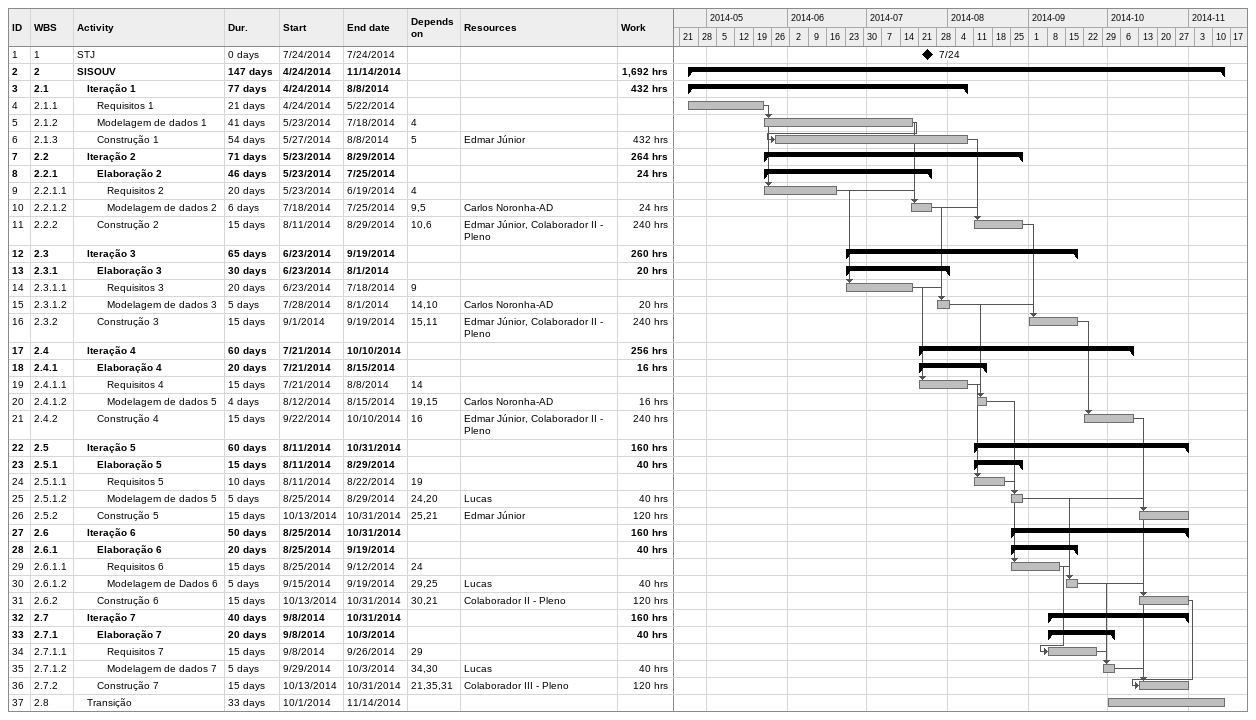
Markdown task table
| ID | WBS | Task | Duration | Start | Finish | Predecessors | Resources | Work (h) |
|---|---|---|---|---|---|---|---|---|
| 1 | 1 | STJ | 0d | 2014-07-24 | 2014-07-24 |  |  |  |
| 2 | 2 | **SISOUV** | 147d | 2014-04-24 | 2014-11-14 |  |  | 1692 |
| 3 | 2.1 | **Iteração 1** | 77d | 2014-04-24 | 2014-08-08 |  |  | 432 |
| 4 | 2.1.1 | Requisitos 1 | 21d | 2014-04-24 | 2014-05-22 |  |  |  |
| 5 | 2.1.2 | Modelagem de dados 1 | 41d | 2014-05-23 | 2014-07-18 | 4 |  |  |
| 6 | 2.1.3 | Construção 1 | 54d | 2014-05-27 | 2014-08-08 | 5 | Edmar Júnior | 432 |
| 7 | 2.2 | **Iteração 2** | 71d | 2014-05-23 | 2014-08-29 |  |  | 264 |
| 8 | 2.2.1 | **Elaboração 2** | 46d | 2014-05-23 | 2014-07-25 |  |  | 24 |
| 9 | 2.2.1.1 | Requisitos 2 | 20d | 2014-05-23 | 2014-06-19 | 4 |  |  |
| 10 | 2.2.1.2 | Modelagem de dados 2 | 6d | 2014-07-18 | 2014-07-25 | 9, 5 | Carlos Noronha-AD | 24 |
| 11 | 2.2.2 | Construção 2 | 15d | 2014-08-11 | 2014-08-29 | 10, 6 | Edmar Júnior, Colaborador II - Pleno | 240 |
| 12 | 2.3 | **Iteração 3** | 65d | 2014-06-23 | 2014-09-19 |  |  | 260 |
| 13 | 2.3.1 | **Elaboração 3** | 30d | 2014-06-23 | 2014-08-01 |  |  | 20 |
| 14 | 2.3.1.1 | Requisitos 3 | 20d | 2014-06-23 | 2014-07-18 | 9 |  |  |
| 15 | 2.3.1.2 | Modelagem de dados 3 | 5d | 2014-07-28 | 2014-08-01 | 14, 10 | Carlos Noronha-AD | 20 |
| 16 | 2.3.2 | Construção 3 | 15d | 2014-09-01 | 2014-09-19 | 15, 11 | Edmar Júnior, Colaborador II - Pleno | 240 |
| 17 | 2.4 | **Iteração 4** | 60d | 2014-07-21 | 2014-10-10 |  |  | 256 |
| 18 | 2.4.1 | **Elaboração 4** | 20d | 2014-07-21 | 2014-08-15 |  |  | 16 |
| 19 | 2.4.1.1 | Requisitos 4 | 15d | 2014-07-21 | 2014-08-08 | 14 |  |  |
| 20 | 2.4.1.2 | Modelagem de dados 5 | 4d | 2014-08-12 | 2014-08-15 | 19, 15 | Carlos Noronha-AD | 16 |
| 21 | 2.4.2 | Construção 4 | 15d | 2014-09-22 | 2014-10-10 | 16 | Edmar Júnior, Colaborador II - Pleno | 240 |
| 22 | 2.5 | **Iteração 5** | 60d | 2014-08-11 | 2014-10-31 |  |  | 160 |
| 23 | 2.5.1 | **Elaboração 5** | 15d | 2014-08-11 | 2014-08-29 |  |  | 40 |
| 24 | 2.5.1.1 | Requisitos 5 | 10d | 2014-08-11 | 2014-08-22 | 19 |  |  |
| 25 | 2.5.1.2 | Modelagem de dados 5 | 5d | 2014-08-25 | 2014-08-29 | 24, 20 | Lucas | 40 |
| 26 | 2.5.2 | Construção 5 | 15d | 2014-10-13 | 2014-10-31 | 25, 21 | Edmar Júnior | 120 |
| 27 | 2.6 | **Iteração 6** | 50d | 2014-08-25 | 2014-10-31 |  |  | 160 |
| 28 | 2.6.1 | **Elaboração 6** | 20d | 2014-08-25 | 2014-09-19 |  |  | 40 |
| 29 | 2.6.1.1 | Requisitos 6 | 15d | 2014-08-25 | 2014-09-12 | 24 |  |  |
| 30 | 2.6.1.2 | Modelagem de Dados 6 | 5d | 2014-09-15 | 2014-09-19 | 29, 25 | Lucas | 40 |
| 31 | 2.6.2 | Construção 6 | 15d | 2014-10-13 | 2014-10-31 | 30, 21 | Colaborador II - Pleno | 120 |
| 32 | 2.7 | **Iteração 7** | 40d | 2014-09-08 | 2014-10-31 |  |  | 160 |
| 33 | 2.7.1 | **Elaboração 7** | 20d | 2014-09-08 | 2014-10-03 |  |  | 40 |
| 34 | 2.7.1.1 | Requisitos 7 | 15d | 2014-09-08 | 2014-09-26 | 29 |  |  |
| 35 | 2.7.1.2 | Modelagem de dados 7 | 5d | 2014-09-29 | 2014-10-03 | 34, 30 | Lucas | 40 |
| 36 | 2.7.2 | Construção 7 | 15d | 2014-10-13 | 2014-10-31 | 21, 35, 31 | Colaborador III - Pleno | 120 |
| 37 | 2.8 | Transição | 33d | 2014-10-01 | 2014-11-14 |  |  |  |
